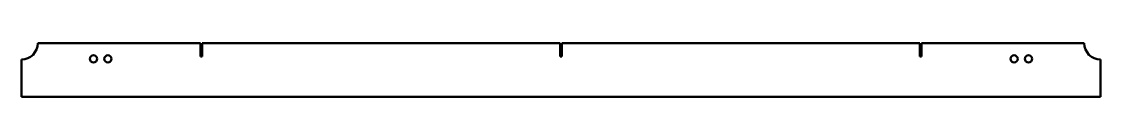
# Model space of a CAD drawing. Header units: millimetres. Extents: x 0 to 1500, y 0 to 74.
import ezdxf

# ---------------------------------------------------------------- set-up
doc = ezdxf.new("R2010")
doc.units = ezdxf.units.MM
doc.layers.add('IV_INTERIOR_PROFILES', color=7, linetype='Continuous', lineweight=50)
doc.layers.add('IV_OUTER_PROFILE', color=7, linetype='Continuous', lineweight=50)

msp = doc.modelspace()

# ---------------------------------------------------------------- linework, layer by layer
at = {"layer": 'IV_INTERIOR_PROFILES'}
for centre in [(100, 52.7), (120, 52.7), (1380, 52.7), (1400, 52.7)]:
    msp.add_circle(centre, 5, dxfattribs=at)
at = {"layer": 'IV_OUTER_PROFILE'}
for p, q in [((22.5, 74.4), (249, 74.4)), ((249, 56.2), (249, 74.4)), ((251, 74.4), (251, 56.2)), ((251, 74.4), (749, 74.4)), ((749, 56.2), (749, 74.4)), ((751, 74.4), (1249, 74.4)), ((751, 74.4), (751, 56.2)), ((1249, 56.2), (1249, 74.4)), ((1251, 74.4), (1251, 56.2)), ((1251, 74.4), (1477.5, 74.4)), ((0, 0), (0, 51.9)), ((251, 56.2), (249, 56.2)), ((751, 56.2), (749, 56.2)), ((1251, 56.2), (1249, 56.2)), ((1500, 51.9), (1500, 0)), ((1500, 0), (0, 0))]:
    msp.add_line(p, q, dxfattribs=at)
for centre, start, end in [((0, 74.4), 270, 0), ((1500, 74.4), 180, 270)]:
    msp.add_arc(centre, 22.5, start, end, dxfattribs=at)

doc.saveas('drawing.dxf')
